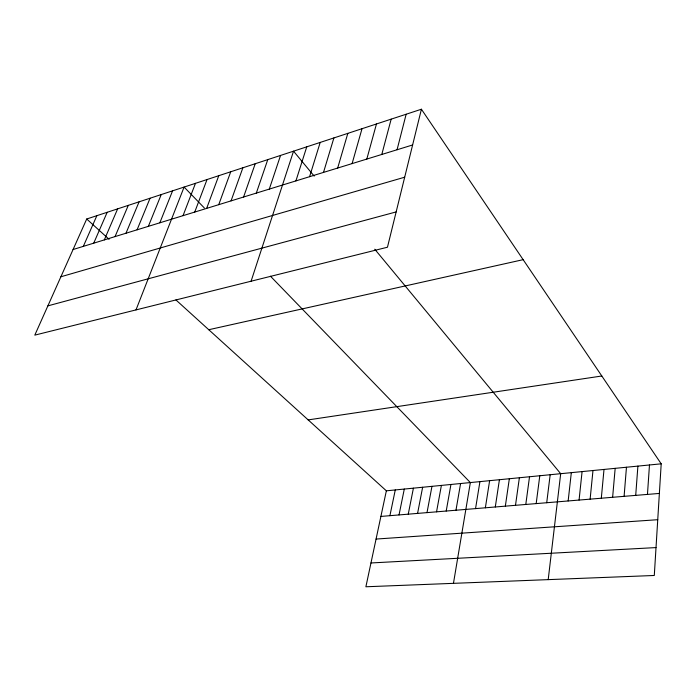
<?xml version="1.0" encoding="UTF-8"?>
<svg xmlns="http://www.w3.org/2000/svg" width="696" height="696" viewBox="0 0 696 696"><rect width="100%" height="100%" fill="white"/><g stroke="black" fill="none" stroke-linecap="round" stroke-linejoin="round"><path stroke-width="1.04" d="M421.411 109.228L387.463 247.219L34.8 335.133L86.713 219.005L421.411 109.228L661.2 463.823L654.292 575.479L365.887 586.772L386.358 490.819L175.923 299.933M647.463 494.412L649.472 464.98M635.709 495.387L637.901 466.111M624.095 496.344L626.461 467.233M612.628 497.292L615.168 468.347M601.309 498.223L604.006 469.443M590.121 499.154L592.983 470.531M579.072 500.067L582.082 471.601M568.154 500.963L571.32 472.654M548.204 579.629L560.689 473.698L374.744 249.212M546.717 502.738L550.179 474.733M536.181 503.608L539.792 475.751M525.784 504.47L529.525 476.76M515.501 505.313L519.373 477.76M505.34 506.157L509.342 478.744M495.291 506.984L499.423 479.718M485.364 507.802L489.627 480.684M475.551 508.619L479.927 481.632M453.461 583.344L470.348 482.572L270.448 276.199M455.967 510.238L460.587 483.529M446.206 511.038L450.938 484.477M436.549 511.838L441.394 485.417M427.005 512.63L431.964 486.347M417.574 513.404L422.637 487.261M408.248 514.179L413.415 488.166M399.025 514.936L404.298 489.062M389.908 515.692L395.276 489.949M397.059 149.762L406.151 114.231M381.791 154.46L391.169 119.146M366.809 159.079L376.458 123.975M352.106 163.603L362.016 128.708M337.673 168.049L347.826 133.362M323.501 172.417L333.897 137.93M309.581 176.697L320.204 142.419M295.913 180.908L306.753 146.839M251.091 281.219L293.538 151.171L314.192 176.105M269.291 189.103L280.549 155.434M256.319 193.096L267.769 159.619M243.583 197.02L255.215 163.743M231.055 200.874L242.869 167.788M218.744 204.667L230.724 171.773M206.642 208.4L218.779 175.688M194.732 212.062L207.034 179.542M183.031 215.664L195.472 183.335M135.998 309.911L184.101 187.067L204.363 207.982M159.845 222.807L172.573 190.843M148.37 226.339L161.228 194.567M137.077 229.819L150.066 198.23M125.976 233.238L139.087 201.831M115.049 236.596L128.281 205.372M104.304 239.911L117.641 208.861M93.725 243.165L107.175 212.297M83.32 246.367L96.866 215.682M73.071 249.525L412.615 144.968M60.891 276.773L404.689 177.202M47.885 305.866L396.146 211.923M208.756 329.721L523.14 259.669M308.18 419.905L601.814 375.997M386.358 490.819L661.2 463.823M380.895 516.432L659.364 493.429M376.066 539.061L657.746 519.703M370.959 562.968L656.015 547.587M86.713 219.005L109.072 239.293"/></g></svg>
